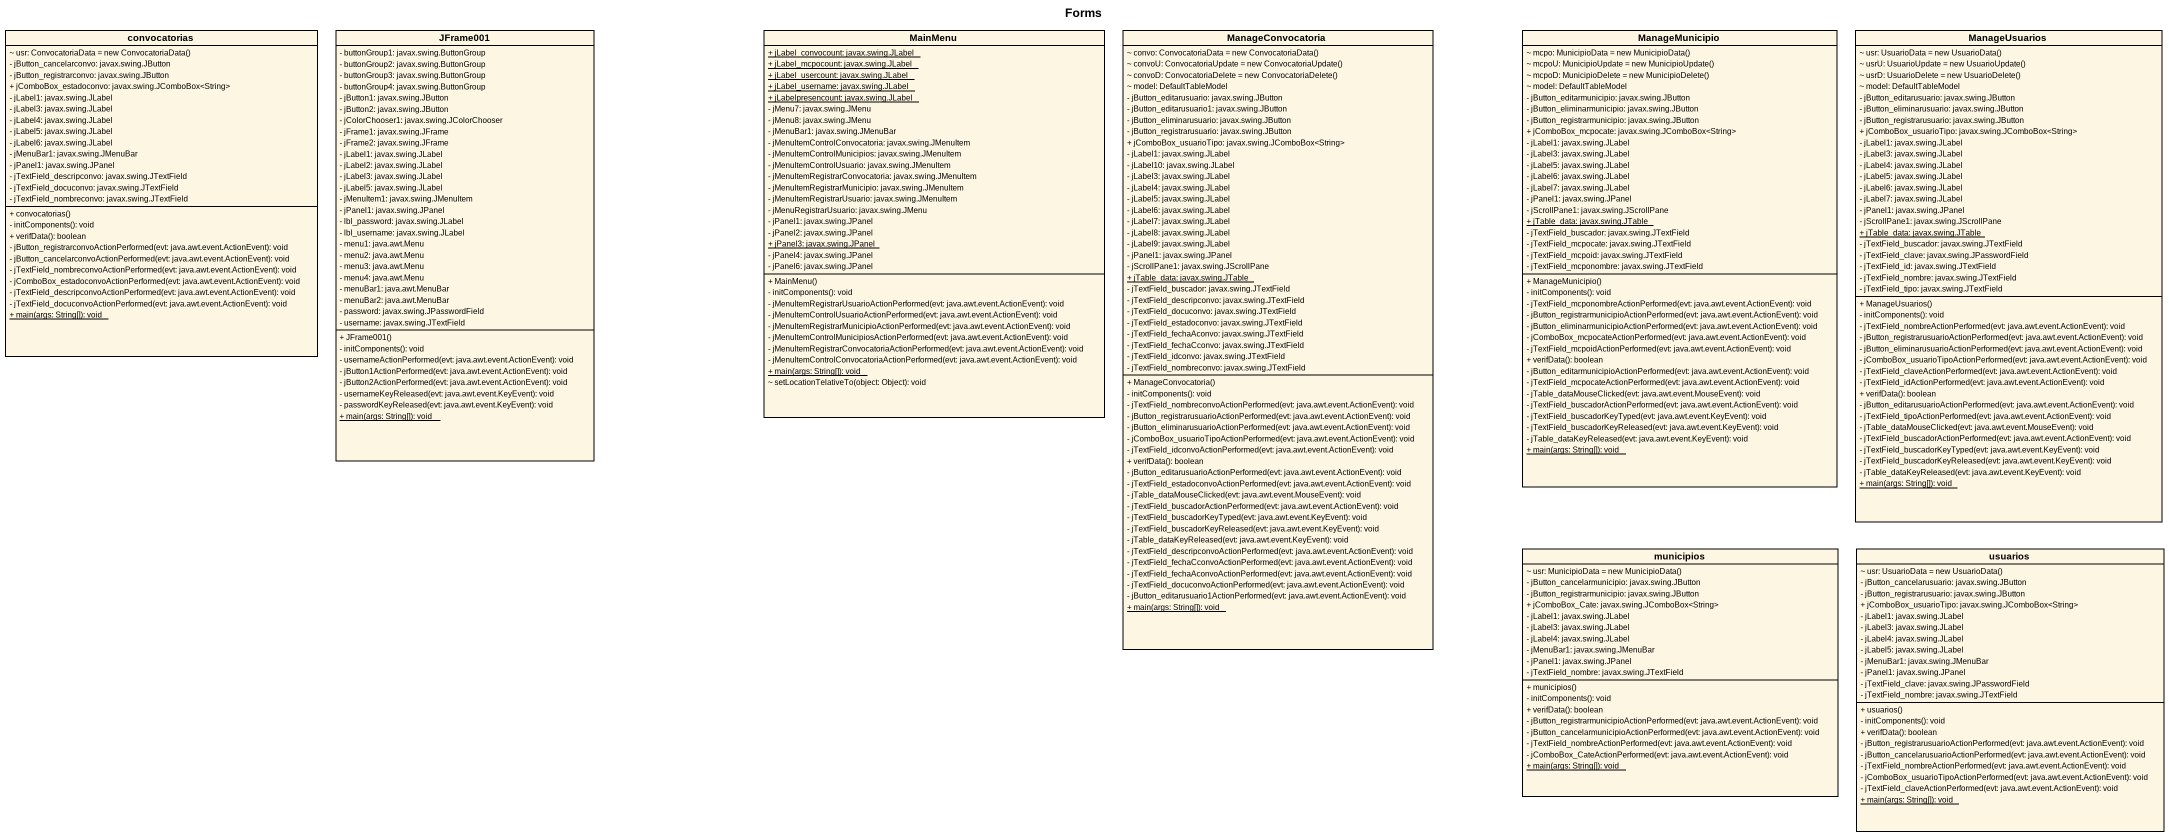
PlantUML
@startuml
title Forms
hide circle
hide empty members
skinparam classAttributeIconSize 0
class convocatorias {
  {field} ~ usr: ConvocatoriaData = new ConvocatoriaData()
  - jButton_cancelarconvo: javax.swing.JButton
  - jButton_registrarconvo: javax.swing.JButton
  + jComboBox_estadoconvo: javax.swing.JComboBox<String>
  - jLabel1: javax.swing.JLabel
  - jLabel3: javax.swing.JLabel
  - jLabel4: javax.swing.JLabel
  - jLabel5: javax.swing.JLabel
  - jLabel6: javax.swing.JLabel
  - jMenuBar1: javax.swing.JMenuBar
  - jPanel1: javax.swing.JPanel
  - jTextField_descripconvo: javax.swing.JTextField
  - jTextField_docuconvo: javax.swing.JTextField
  - jTextField_nombreconvo: javax.swing.JTextField
  + convocatorias()
  - initComponents(): void
  + verifData(): boolean
  - jButton_registrarconvoActionPerformed(evt: java.awt.event.ActionEvent): void
  - jButton_cancelarconvoActionPerformed(evt: java.awt.event.ActionEvent): void
  - jTextField_nombreconvoActionPerformed(evt: java.awt.event.ActionEvent): void
  - jComboBox_estadoconvoActionPerformed(evt: java.awt.event.ActionEvent): void
  - jTextField_descripconvoActionPerformed(evt: java.awt.event.ActionEvent): void
  - jTextField_docuconvoActionPerformed(evt: java.awt.event.ActionEvent): void
  {static} + main(args: String[]): void
}
class JFrame001 {
  - buttonGroup1: javax.swing.ButtonGroup
  - buttonGroup2: javax.swing.ButtonGroup
  - buttonGroup3: javax.swing.ButtonGroup
  - buttonGroup4: javax.swing.ButtonGroup
  - jButton1: javax.swing.JButton
  - jButton2: javax.swing.JButton
  - jColorChooser1: javax.swing.JColorChooser
  - jFrame1: javax.swing.JFrame
  - jFrame2: javax.swing.JFrame
  - jLabel1: javax.swing.JLabel
  - jLabel2: javax.swing.JLabel
  - jLabel3: javax.swing.JLabel
  - jLabel5: javax.swing.JLabel
  - jMenuItem1: javax.swing.JMenuItem
  - jPanel1: javax.swing.JPanel
  - lbl_password: javax.swing.JLabel
  - lbl_username: javax.swing.JLabel
  - menu1: java.awt.Menu
  - menu2: java.awt.Menu
  - menu3: java.awt.Menu
  - menu4: java.awt.Menu
  - menuBar1: java.awt.MenuBar
  - menuBar2: java.awt.MenuBar
  - password: javax.swing.JPasswordField
  - username: javax.swing.JTextField
  + JFrame001()
  - initComponents(): void
  - usernameActionPerformed(evt: java.awt.event.ActionEvent): void
  - jButton1ActionPerformed(evt: java.awt.event.ActionEvent): void
  - jButton2ActionPerformed(evt: java.awt.event.ActionEvent): void
  - usernameKeyReleased(evt: java.awt.event.KeyEvent): void
  - passwordKeyReleased(evt: java.awt.event.KeyEvent): void
  {static} + main(args: String[]): void
}
class MainMenu {
  {static} + jLabel_convocount: javax.swing.JLabel
  {static} + jLabel_mcpocount: javax.swing.JLabel
  {static} + jLabel_usercount: javax.swing.JLabel
  {static} + jLabel_username: javax.swing.JLabel
  {static} + jLabelpresencount: javax.swing.JLabel
  - jMenu7: javax.swing.JMenu
  - jMenu8: javax.swing.JMenu
  - jMenuBar1: javax.swing.JMenuBar
  - jMenuItemControlConvocatoria: javax.swing.JMenuItem
  - jMenuItemControlMunicipios: javax.swing.JMenuItem
  - jMenuItemControlUsuario: javax.swing.JMenuItem
  - jMenuItemRegistrarConvocatoria: javax.swing.JMenuItem
  - jMenuItemRegistrarMunicipio: javax.swing.JMenuItem
  - jMenuItemRegistrarUsuario: javax.swing.JMenuItem
  - jMenuRegistrarUsuario: javax.swing.JMenu
  - jPanel1: javax.swing.JPanel
  - jPanel2: javax.swing.JPanel
  {static} + jPanel3: javax.swing.JPanel
  - jPanel4: javax.swing.JPanel
  - jPanel6: javax.swing.JPanel
  + MainMenu()
  - initComponents(): void
  - jMenuItemRegistrarUsuarioActionPerformed(evt: java.awt.event.ActionEvent): void
  - jMenuItemControlUsuarioActionPerformed(evt: java.awt.event.ActionEvent): void
  - jMenuItemRegistrarMunicipioActionPerformed(evt: java.awt.event.ActionEvent): void
  - jMenuItemControlMunicipiosActionPerformed(evt: java.awt.event.ActionEvent): void
  - jMenuItemRegistrarConvocatoriaActionPerformed(evt: java.awt.event.ActionEvent): void
  - jMenuItemControlConvocatoriaActionPerformed(evt: java.awt.event.ActionEvent): void
  {static} + main(args: String[]): void
  ~ setLocationTelativeTo(object: Object): void
}
class ManageConvocatoria {
  {field} ~ convo: ConvocatoriaData = new ConvocatoriaData()
  {field} ~ convoU: ConvocatoriaUpdate = new ConvocatoriaUpdate()
  {field} ~ convoD: ConvocatoriaDelete = new ConvocatoriaDelete()
  ~ model: DefaultTableModel
  - jButton_editarusuario: javax.swing.JButton
  - jButton_editarusuario1: javax.swing.JButton
  - jButton_eliminarusuario: javax.swing.JButton
  - jButton_registrarusuario: javax.swing.JButton
  + jComboBox_usuarioTipo: javax.swing.JComboBox<String>
  - jLabel1: javax.swing.JLabel
  - jLabel10: javax.swing.JLabel
  - jLabel3: javax.swing.JLabel
  - jLabel4: javax.swing.JLabel
  - jLabel5: javax.swing.JLabel
  - jLabel6: javax.swing.JLabel
  - jLabel7: javax.swing.JLabel
  - jLabel8: javax.swing.JLabel
  - jLabel9: javax.swing.JLabel
  - jPanel1: javax.swing.JPanel
  - jScrollPane1: javax.swing.JScrollPane
  {static} + jTable_data: javax.swing.JTable
  - jTextField_buscador: javax.swing.JTextField
  - jTextField_descripconvo: javax.swing.JTextField
  - jTextField_docuconvo: javax.swing.JTextField
  - jTextField_estadoconvo: javax.swing.JTextField
  - jTextField_fechaAconvo: javax.swing.JTextField
  - jTextField_fechaCconvo: javax.swing.JTextField
  - jTextField_idconvo: javax.swing.JTextField
  - jTextField_nombreconvo: javax.swing.JTextField
  + ManageConvocatoria()
  - initComponents(): void
  - jTextField_nombreconvoActionPerformed(evt: java.awt.event.ActionEvent): void
  - jButton_registrarusuarioActionPerformed(evt: java.awt.event.ActionEvent): void
  - jButton_eliminarusuarioActionPerformed(evt: java.awt.event.ActionEvent): void
  - jComboBox_usuarioTipoActionPerformed(evt: java.awt.event.ActionEvent): void
  - jTextField_idconvoActionPerformed(evt: java.awt.event.ActionEvent): void
  + verifData(): boolean
  - jButton_editarusuarioActionPerformed(evt: java.awt.event.ActionEvent): void
  - jTextField_estadoconvoActionPerformed(evt: java.awt.event.ActionEvent): void
  - jTable_dataMouseClicked(evt: java.awt.event.MouseEvent): void
  - jTextField_buscadorActionPerformed(evt: java.awt.event.ActionEvent): void
  - jTextField_buscadorKeyTyped(evt: java.awt.event.KeyEvent): void
  - jTextField_buscadorKeyReleased(evt: java.awt.event.KeyEvent): void
  - jTable_dataKeyReleased(evt: java.awt.event.KeyEvent): void
  - jTextField_descripconvoActionPerformed(evt: java.awt.event.ActionEvent): void
  - jTextField_fechaCconvoActionPerformed(evt: java.awt.event.ActionEvent): void
  - jTextField_fechaAconvoActionPerformed(evt: java.awt.event.ActionEvent): void
  - jTextField_docuconvoActionPerformed(evt: java.awt.event.ActionEvent): void
  - jButton_editarusuario1ActionPerformed(evt: java.awt.event.ActionEvent): void
  {static} + main(args: String[]): void
}
class ManageMunicipio {
  {field} ~ mcpo: MunicipioData = new MunicipioData()
  {field} ~ mcpoU: MunicipioUpdate = new MunicipioUpdate()
  {field} ~ mcpoD: MunicipioDelete = new MunicipioDelete()
  ~ model: DefaultTableModel
  - jButton_editarmunicipio: javax.swing.JButton
  - jButton_eliminarmunicipio: javax.swing.JButton
  - jButton_registrarmunicipio: javax.swing.JButton
  + jComboBox_mcpocate: javax.swing.JComboBox<String>
  - jLabel1: javax.swing.JLabel
  - jLabel3: javax.swing.JLabel
  - jLabel5: javax.swing.JLabel
  - jLabel6: javax.swing.JLabel
  - jLabel7: javax.swing.JLabel
  - jPanel1: javax.swing.JPanel
  - jScrollPane1: javax.swing.JScrollPane
  {static} + jTable_data: javax.swing.JTable
  - jTextField_buscador: javax.swing.JTextField
  - jTextField_mcpocate: javax.swing.JTextField
  - jTextField_mcpoid: javax.swing.JTextField
  - jTextField_mcponombre: javax.swing.JTextField
  + ManageMunicipio()
  - initComponents(): void
  - jTextField_mcponombreActionPerformed(evt: java.awt.event.ActionEvent): void
  - jButton_registrarmunicipioActionPerformed(evt: java.awt.event.ActionEvent): void
  - jButton_eliminarmunicipioActionPerformed(evt: java.awt.event.ActionEvent): void
  - jComboBox_mcpocateActionPerformed(evt: java.awt.event.ActionEvent): void
  - jTextField_mcpoidActionPerformed(evt: java.awt.event.ActionEvent): void
  + verifData(): boolean
  - jButton_editarmunicipioActionPerformed(evt: java.awt.event.ActionEvent): void
  - jTextField_mcpocateActionPerformed(evt: java.awt.event.ActionEvent): void
  - jTable_dataMouseClicked(evt: java.awt.event.MouseEvent): void
  - jTextField_buscadorActionPerformed(evt: java.awt.event.ActionEvent): void
  - jTextField_buscadorKeyTyped(evt: java.awt.event.KeyEvent): void
  - jTextField_buscadorKeyReleased(evt: java.awt.event.KeyEvent): void
  - jTable_dataKeyReleased(evt: java.awt.event.KeyEvent): void
  {static} + main(args: String[]): void
}
class ManageUsuarios {
  {field} ~ usr: UsuarioData = new UsuarioData()
  {field} ~ usrU: UsuarioUpdate = new UsuarioUpdate()
  {field} ~ usrD: UsuarioDelete = new UsuarioDelete()
  ~ model: DefaultTableModel
  - jButton_editarusuario: javax.swing.JButton
  - jButton_eliminarusuario: javax.swing.JButton
  - jButton_registrarusuario: javax.swing.JButton
  + jComboBox_usuarioTipo: javax.swing.JComboBox<String>
  - jLabel1: javax.swing.JLabel
  - jLabel3: javax.swing.JLabel
  - jLabel4: javax.swing.JLabel
  - jLabel5: javax.swing.JLabel
  - jLabel6: javax.swing.JLabel
  - jLabel7: javax.swing.JLabel
  - jPanel1: javax.swing.JPanel
  - jScrollPane1: javax.swing.JScrollPane
  {static} + jTable_data: javax.swing.JTable
  - jTextField_buscador: javax.swing.JTextField
  - jTextField_clave: javax.swing.JPasswordField
  - jTextField_id: javax.swing.JTextField
  - jTextField_nombre: javax.swing.JTextField
  - jTextField_tipo: javax.swing.JTextField
  + ManageUsuarios()
  - initComponents(): void
  - jTextField_nombreActionPerformed(evt: java.awt.event.ActionEvent): void
  - jButton_registrarusuarioActionPerformed(evt: java.awt.event.ActionEvent): void
  - jButton_eliminarusuarioActionPerformed(evt: java.awt.event.ActionEvent): void
  - jComboBox_usuarioTipoActionPerformed(evt: java.awt.event.ActionEvent): void
  - jTextField_claveActionPerformed(evt: java.awt.event.ActionEvent): void
  - jTextField_idActionPerformed(evt: java.awt.event.ActionEvent): void
  + verifData(): boolean
  - jButton_editarusuarioActionPerformed(evt: java.awt.event.ActionEvent): void
  - jTextField_tipoActionPerformed(evt: java.awt.event.ActionEvent): void
  - jTable_dataMouseClicked(evt: java.awt.event.MouseEvent): void
  - jTextField_buscadorActionPerformed(evt: java.awt.event.ActionEvent): void
  - jTextField_buscadorKeyTyped(evt: java.awt.event.KeyEvent): void
  - jTextField_buscadorKeyReleased(evt: java.awt.event.KeyEvent): void
  - jTable_dataKeyReleased(evt: java.awt.event.KeyEvent): void
  {static} + main(args: String[]): void
}
class municipios {
  {field} ~ usr: MunicipioData = new MunicipioData()
  - jButton_cancelarmunicipio: javax.swing.JButton
  - jButton_registrarmunicipio: javax.swing.JButton
  + jComboBox_Cate: javax.swing.JComboBox<String>
  - jLabel1: javax.swing.JLabel
  - jLabel3: javax.swing.JLabel
  - jLabel4: javax.swing.JLabel
  - jMenuBar1: javax.swing.JMenuBar
  - jPanel1: javax.swing.JPanel
  - jTextField_nombre: javax.swing.JTextField
  + municipios()
  - initComponents(): void
  + verifData(): boolean
  - jButton_registrarmunicipioActionPerformed(evt: java.awt.event.ActionEvent): void
  - jButton_cancelarmunicipioActionPerformed(evt: java.awt.event.ActionEvent): void
  - jTextField_nombreActionPerformed(evt: java.awt.event.ActionEvent): void
  - jComboBox_CateActionPerformed(evt: java.awt.event.ActionEvent): void
  {static} + main(args: String[]): void
}
class usuarios {
  {field} ~ usr: UsuarioData = new UsuarioData()
  - jButton_cancelarusuario: javax.swing.JButton
  - jButton_registrarusuario: javax.swing.JButton
  + jComboBox_usuarioTipo: javax.swing.JComboBox<String>
  - jLabel1: javax.swing.JLabel
  - jLabel3: javax.swing.JLabel
  - jLabel4: javax.swing.JLabel
  - jLabel5: javax.swing.JLabel
  - jMenuBar1: javax.swing.JMenuBar
  - jPanel1: javax.swing.JPanel
  - jTextField_clave: javax.swing.JPasswordField
  - jTextField_nombre: javax.swing.JTextField
  + usuarios()
  - initComponents(): void
  + verifData(): boolean
  - jButton_registrarusuarioActionPerformed(evt: java.awt.event.ActionEvent): void
  - jButton_cancelarusuarioActionPerformed(evt: java.awt.event.ActionEvent): void
  - jTextField_nombreActionPerformed(evt: java.awt.event.ActionEvent): void
  - jComboBox_usuarioTipoActionPerformed(evt: java.awt.event.ActionEvent): void
  - jTextField_claveActionPerformed(evt: java.awt.event.ActionEvent): void
  {static} + main(args: String[]): void
}
@enduml
